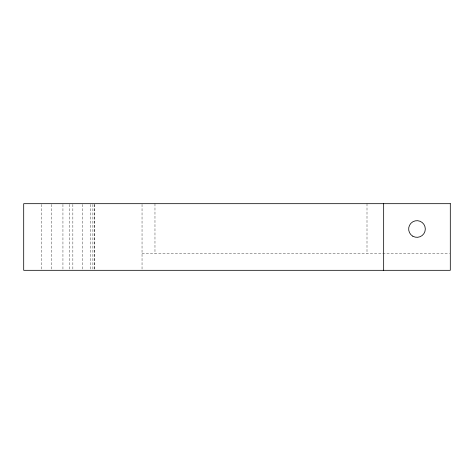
<?xml version="1.0" encoding="UTF-8"?>
<svg xmlns="http://www.w3.org/2000/svg" width="474" height="474" viewBox="0 0 474 474"><rect width="100%" height="100%" fill="white"/><g stroke="black" fill="none" stroke-linecap="round" stroke-linejoin="round"><path stroke-width="0.36" stroke-dasharray="2.37 1.78" d="M142.04 253.661L449.565 253.661M367 203.684L367 253.661M154.974 203.684L154.974 253.661M142.04 204.418L142.04 269.593M94.676 204.418L94.676 269.582M94.225 204.418L94.225 270.316M92.892 204.418L92.892 270.316M90.777 204.418L90.777 269.582M82.227 204.418L82.227 269.582M72.854 204.418L72.854 269.582M69.808 204.418L69.808 269.582M62.941 204.418L62.941 269.582M51.287 204.418L51.287 270.316M41.38 204.418L41.38 270.316"/><path stroke-width="0.71" d="M383.662 203.684L383.662 270.316M450.3 203.684L23.7 203.684L23.7 270.316L450.3 270.316L450.3 203.684M412.818 236.212A8.331 8.331 0 0 0 425.308 229.001A8.331 8.331 0 0 0 412.818 221.785A8.331 8.331 0 0 0 412.818 236.212"/></g></svg>
